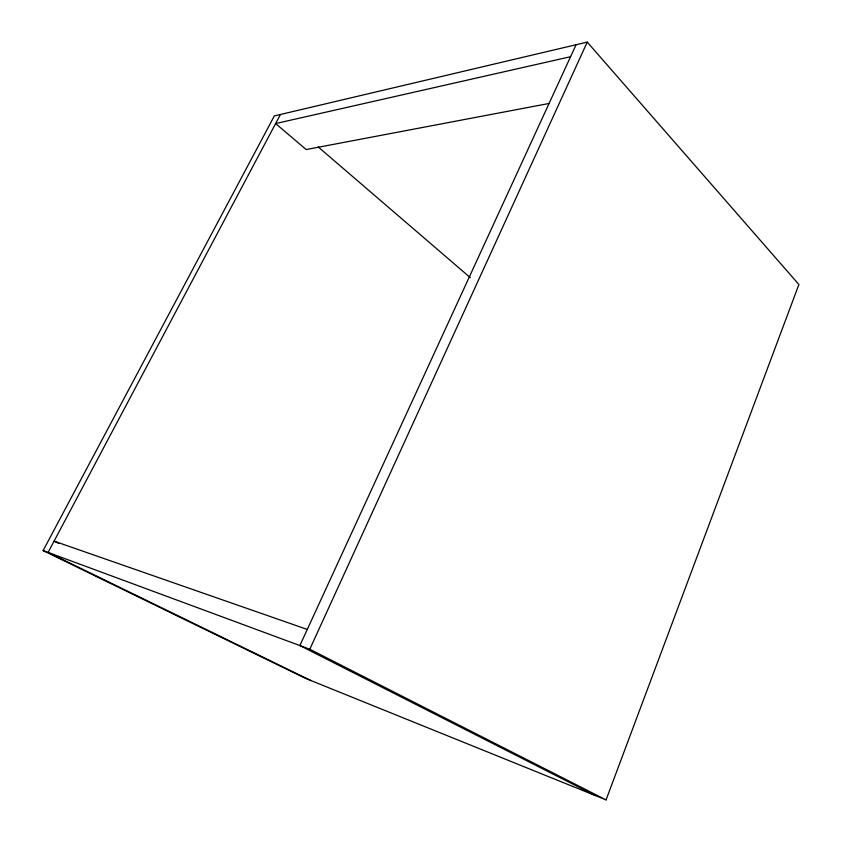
<?xml version="1.0" encoding="UTF-8"?>
<svg xmlns="http://www.w3.org/2000/svg" width="842" height="842" viewBox="0 0 842 842"><rect width="100%" height="100%" fill="white"/><g stroke="black" fill="none" stroke-linecap="round" stroke-linejoin="round"><path stroke-width="1.26" d="M606.061 799.9L798.89 284.512L587.242 42.1L274.334 115.922L43.11 550.584L305.12 678.199L606.061 799.9L309.793 649.235L43.11 550.584M309.793 649.235L587.242 42.1M576.075 44.731L299.868 645.561L595.504 795.637M280.439 114.48L48.099 552.426L311.108 680.62M570.571 56.709L275.618 123.564L306.172 149.55L548.984 103.482M307.277 629.437L54.088 541.143L58.793 543.479M318.213 146.94L470.31 277.649"/></g></svg>
